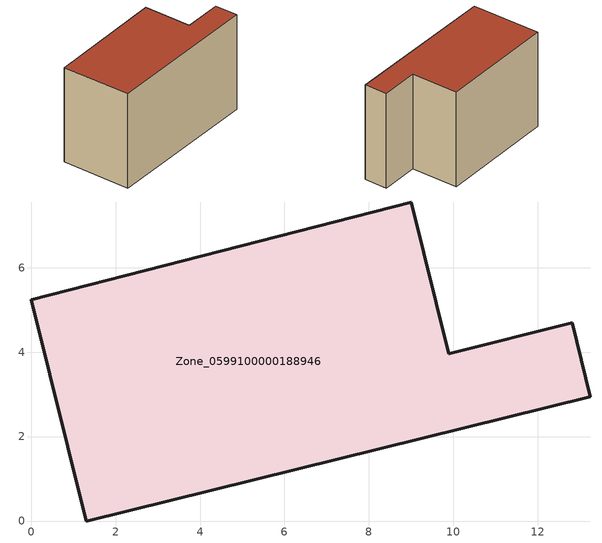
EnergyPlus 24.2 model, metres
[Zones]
Zone_0599100000188946
 floor ground (C_G): 1.31,0 0,5.24 9,7.56 9.89,3.96 12.81,4.7 13.24,2.95 z0
 wall outside (C_F): 9.89,3.96 9,7.56 0,5.24 1.31,0 13.24,2.95 12.81,4.7 9.89,3.96 z0:7.68
 roof outside (C_R): 13.24,2.95 12.81,4.7 9.89,3.96 9,7.56 0,5.24 1.31,0 z7.68
[BUILDING]
Pand.0599100000188946: North Axis=0; Terrain=City; Loads Convergence Tolerance Value=0.04; Temperature Convergence Tolerance Value=0.4; Solar Distribution=FullExterior; Maximum Number of Warmup Days=25; Minimum Number of Warmup Days=1
[Site:Location]
Rotterdam.The.Hague.AP_ZH_NLD Design_Conditions: Latitude=51.96; Longitude=4.45; Time Zone=1; Elevation=-4.5
[SITE:GROUNDTEMPERATURE:BUILDINGSURFACE]
18, 18, 18, 18, 18, 18, 18, 18, 18, 18, 18, 18
[MATERIAL] Thermal Absorptance=0.9; Solar Absorptance=0.7; Visible Absorptance=0.7
Name | Roughness | Thickness | Conductivity | Density | Specific Heat
G.TI.1975-1991 | MediumSmooth | 0.15 | 0.288461 | 540 | 1210
F.TI.1975-1991 | Rough | 0.3 | 0.230769 | 1920 | 840
R.TI.1975-1991 | MediumRough | 0.2 | 0.153846 | 1500 | 1000
[CONSTRUCTION]
C_G: G.TI.1975-1991
C_F: F.TI.1975-1991
C_R: R.TI.1975-1991
[ZONE]
Zone_0599100000188946: Type=1; Multiplier=1; Ceiling Height=Autocalculate; Volume=Autocalculate; Floor Area=autocalculate; Part of Total Floor Area=Yes
[ZONEINFILTRATION:DESIGNFLOWRATE]
Infil_Zone_0599100000188946: Zone or ZoneList or Space or SpaceList=Zone_0599100000188946; Schedule=AlwaysOn; Design Flow Rate Calculation Method=Flow/Area; Flow Rate per Floor Area=0.003; Constant Term Coefficient=1; Temperature Term Coefficient=0; Velocity Term Coefficient=0; Velocity Squared Term Coefficient=0
[HVACTEMPLATE:ZONE:IDEALLOADSAIRSYSTEM]
Zone_0599100000188946: Maximum Heating Supply Air Temperature=50; Minimum Cooling Supply Air Temperature=13; Maximum Heating Supply Air Humidity Ratio=0.0156; Minimum Cooling Supply Air Humidity Ratio=0.0077; Heating Limit=NoLimit; Cooling Limit=NoLimit; Dehumidification Control Type=ConstantSensibleHeatRatio; Cooling Sensible Heat Ratio=0.7; Dehumidification Setpoint=60; Humidification Control Type=None; Humidification Setpoint=30; Outdoor Air Method=None; Outdoor Air Flow Rate per Person=0.00944; Outdoor Air Flow Rate per Zone Floor Area=0; Outdoor Air Flow Rate per Zone=0; Demand Controlled Ventilation Type=None; Outdoor Air Economizer Type=NoEconomizer; Heat Recovery Type=None; Sensible Heat Recovery Effectiveness=0.7; Latent Heat Recovery Effectiveness=0.65
[ZONECONTROL:THERMOSTAT]
ThermostatControl_Zone_0599100000188946: Zone or ZoneList=Zone_0599100000188946; Control Type Schedule=DualSetpointControlType; Control 1=Thermostat_Zone_0599100000188946; Temperature Difference Between Cutout And Setpoint=0
[THERMOSTATSETPOINT:DUALSETPOINT]
Thermostat_Zone_0599100000188946: Heating Setpoint Temperature Schedule=HeatingSetpoint_Zone_0599100000188946; Cooling Setpoint Temperature Schedule=CoolingSetpoint_Zone_0599100000188946
[SCHEDULE:COMPACT]
HeatingSetpoint_Zone_0599100000188946: Through: 12/31, For: AllDays, Until: 24:00, 21
CoolingSetpoint_Zone_0599100000188946: Through: 12/31, For: AllDays, Until: 24:00, 24
DualSetpointControlType: Through: 12/31, For: AllDays, Until: 24:00, 4
AlwaysOn: Through: 12/31, For: AllDays, Until: 24:00, 1
